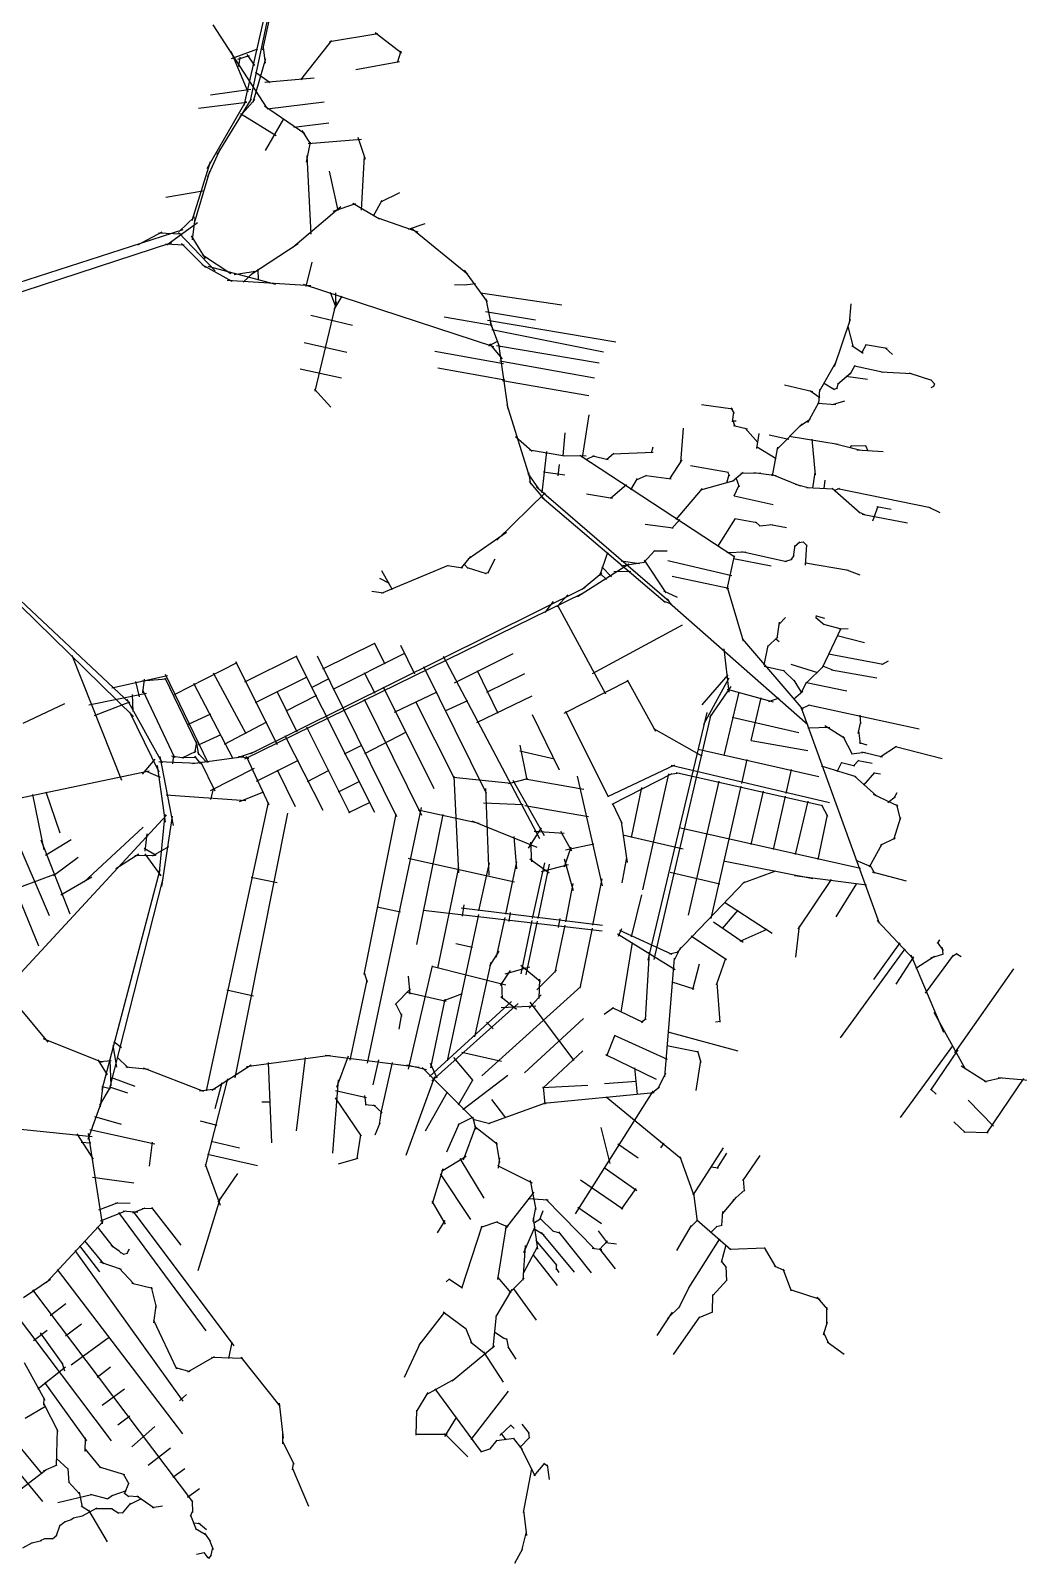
# Model space of a CAD drawing. Header units: inches. Extents: x 723427 to 759408, y 6910722 to 6968430.
# Drawn here: x 744859 to 747985, y 6943061 to 6947911 of the extents above; entities that cross this region are included whole.
import ezdxf

# ---------------------------------------------------------------- set-up
doc = ezdxf.new("R2010")
doc.units = ezdxf.units.IN
doc.header["$MEASUREMENT"] = 0

msp = doc.modelspace()

# ---------------------------------------------------------------- linework, layer by layer
for points in [[(745534.6, 6947674), (745617.7, 6948039.1)], [(745553.2, 6947684.7), (745630, 6948044.8)], [(745594.3, 6947850.9), (745632.8, 6948031.4)], [(745435, 6947930.2), (745606.5, 6947666.4)], [(745949.4, 6947905.2), (746032.8, 6947840.9)], [(745594.6, 6947858.2), (745601.2, 6947808.6)], [(745714.2, 6947755.4), (745811.9, 6947880.4)], [(745804.7, 6947877.3), (745958, 6947902)], [(745492.5, 6947846.8), (745546.5, 6947717.7)], [(745494.7, 6947822.7), (745577.8, 6947853.6)], [(745515, 6947820.8), (745551.8, 6947832.2)], [(745518.2, 6947798.1), (745522, 6947827.4)], [(745542.9, 6947835.4), (745567.9, 6947800.9)], [(745563.4, 6947685.3), (745603.3, 6947823.1)], [(745887.8, 6947788.3), (746026.6, 6947813.8)], [(746020.1, 6947810.4), (746032, 6947847.3)], [(745570.2, 6947780.3), (745616.8, 6947747.2)], [(745600.2, 6947748), (745756.4, 6947762.4)], [(745427.9, 6947708), (745555.4, 6947725.7)], [(745390.5, 6947665.8), (745543.6, 6947684.9)], [(745417.1, 6947475.4), (745540.9, 6947689.7)], [(745449, 6947518.8), (745557.4, 6947695.9)], [(745521, 6947639.7), (745568.3, 6947693.9)], [(745598.8, 6947673), (745726.3, 6947586)], [(745607.9, 6947663.9), (745787.7, 6947685.6)], [(745523.3, 6947648.8), (745635.7, 6947579.9)], [(745602.6, 6947532.3), (745660.2, 6947632.7)], [(745691.4, 6947605.8), (745803.1, 6947619.7)], [(745717, 6947595.3), (745745.1, 6947552.4)], [(745737.3, 6947554.5), (745906.3, 6947568.2)], [(745894.7, 6947574.8), (745917.4, 6947504.5)], [(745419.2, 6947449.5), (745459.4, 6947538.1)], [(745732.5, 6947495.6), (745744.2, 6947558.3)], [(745370.1, 6947310.1), (745428, 6947497.6)], [(745733.4, 6947516.2), (745745.5, 6947267.2)], [(745905.6, 6947343.3), (745915.2, 6947515.2)], [(745377.2, 6947303.4), (745425.5, 6947466.5)], [(745803.9, 6947466.7), (745831.4, 6947342)], [(745286.5, 6947384.8), (745404.1, 6947404.8)], [(745944.6, 6947325.6), (745971.2, 6947374.9)], [(745967, 6947369.8), (746027.8, 6947399.5)], [(745328.8, 6947275.3), (745377.2, 6947322.7)], [(745688.4, 6947225.8), (745840.6, 6947355.4)], [(745816, 6947339.8), (745888.5, 6947363.9)], [(745879.1, 6947365.4), (745963.2, 6947316.3)], [(744523.2, 6947018.6), (745341.3, 6947282.2)], [(745198.3, 6947233.8), (745274.7, 6947274.6)], [(745289.7, 6947233.1), (745387.3, 6947304.5)], [(745371.3, 6947249.4), (745380.1, 6947318)], [(745958.2, 6947318.8), (746084.7, 6947274.8)], [(746054.9, 6947283.3), (746107.7, 6947301.1)], [(746064.3, 6947286.4), (746242.7, 6947141.1)], [(744540.9, 6946990.5), (745306, 6947241.5)], [(745263.1, 6947272), (745334.8, 6947268.9)], [(745285.7, 6947236.9), (745345.1, 6947233.9)], [(745326.6, 6947272.6), (745443.3, 6947151.3)], [(745336.2, 6947238), (745412, 6947162)], [(745367.2, 6947262.2), (745411.3, 6947190.7)], [(745555.9, 6947139.8), (745705.1, 6947238.3)], [(745402.6, 6947201.5), (745492.5, 6947143)], [(745731.3, 6947101.7), (745750, 6947179.2)], [(745400.4, 6947171.2), (745495.3, 6947118.5)], [(745420.1, 6947166.5), (745634.1, 6947109.1)], [(745503.4, 6947139.9), (745576.5, 6947150.9)], [(745531.8, 6947115.6), (745564, 6947145.6)], [(745578.2, 6947156.6), (745578.7, 6947121.7)], [(746230.9, 6947153), (746303.9, 6947053)], [(745480.5, 6947122.1), (745745.9, 6947104.9)], [(745721, 6947109.4), (746323.9, 6946912.3)], [(745807.1, 6947084.3), (745823.9, 6947038.7)], [(745823.5, 6947081.3), (745824.1, 6947041)], [(746200.8, 6947107.3), (746238.1, 6947107.8)], [(746233, 6947107.4), (746267.2, 6947111.2)], [(746282.4, 6947081.2), (746540, 6947043.5)], [(745759.6, 6946771), (745826.7, 6947053.1)], [(745819.7, 6947029.1), (745845.2, 6947071.3)], [(746299.4, 6947062.8), (746317.6, 6946972.6)], [(747450.7, 6946985.6), (747456.2, 6947046.5)], [(745745.2, 6947011.4), (745877.9, 6946978.9)], [(746168.2, 6947005.4), (746319.3, 6946978.9)], [(746298.4, 6947023.1), (746457.2, 6946996.6)], [(746304.8, 6946995.5), (746711.2, 6946926.2)], [(746313, 6946988.6), (746342.6, 6946910.1)], [(747403.4, 6946849.1), (747453.8, 6946998.4)], [(746318.8, 6946965.2), (746672.3, 6946895.3)], [(747445.2, 6946975.5), (747462, 6946909.5)], [(745724.7, 6946924.6), (745859.4, 6946893.9)], [(746138.1, 6946897.1), (746356, 6946858.4)], [(746309.1, 6946914.5), (746338.7, 6946929.6)], [(746311.4, 6946920.7), (746351.7, 6946872.7)], [(746333.7, 6946915), (746658.3, 6946859.8)], [(746340.2, 6946919.2), (746369.1, 6946713.6)], [(747458.4, 6946915.4), (747493.6, 6946890.7)], [(747489.9, 6946891.8), (747504.3, 6946919.4)], [(747501.6, 6946917.8), (747569.7, 6946906.4)], [(747564, 6946907.7), (747587.2, 6946887.1)], [(745711.9, 6946841.6), (745842.8, 6946812.3)], [(746148.1, 6946844.7), (746360, 6946806.5)], [(746343.5, 6946866.3), (746643.6, 6946813)], [(747355.8, 6946771), (747408, 6946861.3)], [(747453.4, 6946824.6), (747469.2, 6946852.4)], [(747466.8, 6946850.2), (747559.9, 6946830.5)], [(746351.9, 6946804), (746625.4, 6946757.2)], [(747245.5, 6946790.6), (747334.8, 6946769.9)], [(747368.5, 6946796.7), (747403, 6946776)], [(747410.6, 6946778.2), (747415.8, 6946796.4)], [(747413.1, 6946792.9), (747456.4, 6946829.1)], [(747439.5, 6946817.5), (747507.3, 6946808.3)], [(747551.3, 6946831.4), (747647.3, 6946826.6)], [(747638.5, 6946828.3), (747710.5, 6946805.5)], [(747708.2, 6946806.8), (747720.5, 6946792.3)], [(747717.5, 6946785.9), (747720.4, 6946794.4)], [(745757.7, 6946776.4), (745808.9, 6946720.2)], [(747325.4, 6946773), (747356.7, 6946750.5)], [(747353.2, 6946730.5), (747357.1, 6946775.5)], [(747400.7, 6946776.8), (747412.6, 6946780.5)], [(747708.8, 6946782.2), (747718.1, 6946786.4)], [(746365.9, 6946728.5), (746437.7, 6946498.6)], [(746605.3, 6946560.7), (746626.5, 6946695.3)], [(746982.1, 6946728.3), (747081.2, 6946715)], [(747075.5, 6946717.4), (747086.2, 6946700.2)], [(747080.8, 6946673.7), (747084.9, 6946704.3)], [(747318.4, 6946671), (747354, 6946734.5)], [(747349.9, 6946732.3), (747407.9, 6946728.4)], [(747397.2, 6946728.3), (747436.5, 6946740)], [(746917.3, 6946545.1), (746925.7, 6946653.6)], [(747079.9, 6946677.1), (747092.5, 6946677.2)], [(747080.1, 6946680.1), (747087.3, 6946660.1)], [(747083.6, 6946661.8), (747127.9, 6946650.9)], [(747120, 6946653.8), (747161, 6946608)], [(747220.9, 6946586), (747300.7, 6946667.3)], [(747292, 6946660.2), (747326.1, 6946682.1)], [(746393.6, 6946626.7), (746446.7, 6946581.2)], [(746544.1, 6946565.7), (746551.1, 6946638.3)], [(747156.9, 6946595.3), (747219.1, 6946557.4)], [(747157.2, 6946589.1), (747165.2, 6946636.2)], [(747196.8, 6946632.3), (747259.2, 6946618.9)], [(747259.5, 6946628.6), (747414.9, 6946602.4)], [(747331.4, 6946619), (747342.3, 6946505.6)], [(747402, 6946605.1), (747487, 6946583.4)], [(747451.9, 6946591.5), (747458.3, 6946598.5)], [(747455.6, 6946597.2), (747502, 6946598.2)], [(747501.5, 6946598.4), (747509.3, 6946581.5)], [(746437.9, 6946584.6), (746549.2, 6946566.2)], [(746477.5, 6946448.9), (746492.4, 6946579.7)], [(746541.9, 6946566.5), (746617.2, 6946565.5)], [(746597, 6946568.5), (747087.3, 6946246.4)], [(746617.4, 6946554.8), (746643.4, 6946567.5)], [(746636.9, 6946566.1), (746686.7, 6946554.3)], [(746682.1, 6946554.8), (746705.3, 6946574.5)], [(746701.7, 6946572.6), (746829.6, 6946577.4)], [(746824.2, 6946575.8), (746829.3, 6946594)], [(746882, 6946493.4), (746921.4, 6946552.9)], [(747207.4, 6946502.6), (747224, 6946593.8)], [(747474.4, 6946584.9), (747557.5, 6946579.4)], [(746432.5, 6946509.9), (746466.4, 6946461.1)], [(746434.2, 6946513.2), (746441, 6946476.1)], [(746482.7, 6946515.2), (746550.1, 6946506.2)], [(746528.7, 6946503.1), (746533.3, 6946538.3)], [(746776.3, 6946490.4), (746809.1, 6946504.6)], [(746806.7, 6946504), (746886.4, 6946493.4)], [(746947.1, 6946535.1), (747067.7, 6946513.8)], [(747062.9, 6946480.2), (747069.9, 6946506.5)], [(747064.7, 6946514.9), (747070.7, 6946502.9)], [(747080.6, 6946486.2), (747114.3, 6946514.4)], [(747106.3, 6946511.1), (747170.1, 6946512.3)], [(747148, 6946512.8), (747218.4, 6946503.2)], [(747204.4, 6946508.2), (747294.4, 6946471.4)], [(747334.6, 6946463.8), (747342.1, 6946513.6)], [(746437, 6946484.4), (746486.2, 6946425.5)], [(746460.3, 6946467.5), (746880.1, 6946105.8)], [(746694.6, 6946432.3), (746745.4, 6946474.9)], [(746758.3, 6946458.1), (746779.6, 6946494.6)], [(746902.4, 6946364.8), (746985.8, 6946462.3)], [(746980.4, 6946458.8), (747085.9, 6946488.3)], [(747086.2, 6946439), (747101, 6946470.7)], [(747091.1, 6946497.6), (747101.4, 6946468.1)], [(747278.9, 6946476.8), (747324.3, 6946465.2)], [(747314.7, 6946466.2), (747398.6, 6946461.9)], [(747370.8, 6946462.1), (747373.7, 6946489)], [(747396.2, 6946463.1), (747484.5, 6946385.1)], [(747402, 6946456.6), (747420.2, 6946463.3)], [(747412.6, 6946462.6), (747707, 6946402.3)], [(746334.7, 6946298.7), (746487.3, 6946448.7)], [(746476.9, 6946435.2), (746867.6, 6946103.2)], [(746617.9, 6946445.9), (746700.8, 6946432)], [(747085.9, 6946439.8), (747208.8, 6946411.8)], [(747524.8, 6946360.6), (747541.6, 6946406.9)], [(747537.5, 6946405.4), (747582.2, 6946397.6)], [(747699.4, 6946404.5), (747737.2, 6946386.2)], [(746888.5, 6946336.1), (746914, 6946364.7)], [(747033.9, 6946279.3), (747089.9, 6946368.1)], [(747087.9, 6946367.6), (747157.4, 6946354.7)], [(747153.4, 6946357.2), (747167.5, 6946343.5)], [(747479.4, 6946389.1), (747497.9, 6946379.9)], [(747491, 6946381.7), (747634.2, 6946353.9)], [(746243.6, 6946240.4), (746365, 6946324.2)], [(746804.4, 6946349.4), (746893.1, 6946337.7)], [(747165.4, 6946344.2), (747207.3, 6946348.4)], [(747200.3, 6946348.4), (747251.1, 6946338.8)], [(746660.4, 6946186.3), (746686.1, 6946261)], [(746798.5, 6946227.6), (746834.6, 6946266.4)], [(746831.8, 6946265.3), (746873.3, 6946265.6)], [(747062.4, 6946260.2), (747122.5, 6946261.8)], [(747110.5, 6946263.3), (747251.6, 6946231.2)], [(747273.4, 6946246.7), (747278.6, 6946282.8)], [(747277.2, 6946279), (747293.2, 6946293.5)], [(747289.2, 6946291.8), (747306.3, 6946293.7)], [(747304.2, 6946294.3), (747317.2, 6946281.4)], [(747311.9, 6946220.1), (747316, 6946284.4)], [(745969.8, 6946131.7), (746181.1, 6946219.6)], [(746178.1, 6946219.1), (746227.3, 6946212)], [(746222.9, 6946211.7), (746251.7, 6946247.6)], [(746229.9, 6946223.9), (746244.1, 6946209.9)], [(746240.5, 6946212.3), (746301.2, 6946193.7)], [(746306.3, 6946194.3), (746329.6, 6946240.4)], [(746589.8, 6946121), (746752.4, 6946224.6)], [(746666.8, 6946215), (746697.5, 6946182.8)], [(746727.5, 6946217.5), (746806.8, 6946230.9)], [(746728, 6946234.1), (746786.2, 6946224.9)], [(746800.6, 6946235.8), (746869.7, 6946132.4)], [(746875.9, 6946234.3), (747077.9, 6946187.6)], [(747063.2, 6946143.6), (747087, 6946249.6)], [(747083.3, 6946240.9), (747202.4, 6946218.2)], [(747245.8, 6946231.9), (747268.9, 6946238.7)], [(747266.2, 6946236.9), (747275.4, 6946250.9)], [(747311.7, 6946227.4), (747447.6, 6946203.8)], [(744722.9, 6946192), (745183.9, 6945740.6)], [(745962.9, 6946179.3), (745993.6, 6946163.1)], [(745969.9, 6946203), (746003.6, 6946142.7)], [(746298, 6946193.9), (746308.9, 6946197.5)], [(746604.6, 6946143.6), (746666.4, 6946195.3)], [(746660, 6946195.1), (746682, 6946174.7)], [(746705.3, 6946199.5), (746758.5, 6946200.8)], [(746889.2, 6946185.6), (747068.8, 6946147.5)], [(747441.2, 6946205.5), (747483.5, 6946189.7)], [(744775.3, 6946156.7), (745173.2, 6945783.2)], [(745537.1, 6945607.5), (746607.2, 6946131)], [(745556.1, 6945624.3), (746614, 6946149.8)], [(745938.9, 6946138.1), (745975.8, 6946132.4)], [(746523.9, 6946087.6), (746559.5, 6946126.1)], [(746861.8, 6946139.2), (746905.5, 6946119)], [(746873.8, 6946113.9), (746885.6, 6946095.4)], [(747063.9, 6946150.1), (747114.4, 6945980.3)], [(746487.9, 6946070.1), (746513.6, 6946105)], [(746526, 6946093.9), (746678.4, 6945813.1)], [(746860.6, 6946107.4), (746886.4, 6946097.1)], [(746880.8, 6946100.8), (747319.4, 6945715.7)], [(746637.7, 6945877.1), (746922.2, 6946030.7)], [(747222.2, 6945988.1), (747229.7, 6946039.2)], [(747228.4, 6946033.4), (747248, 6946054.3)], [(747344.5, 6946054.9), (747371, 6946031.7)], [(747344.8, 6946060), (747371.6, 6946052.7)], [(747345.2, 6946053.3), (747346, 6946060.2)], [(747365.4, 6945896.6), (747424.3, 6946020.2)], [(747368.7, 6946033.1), (747424.4, 6946018.5)], [(747419.4, 6946018.8), (747446.1, 6946019.8)], [(745784, 6945892.2), (745948.8, 6945973.4)], [(745946, 6945973.8), (745980, 6945907.3)], [(746030, 6945967.3), (746074.2, 6945876.3)], [(747112, 6945986.2), (747302.8, 6945763)], [(747180.9, 6945903.4), (747193.7, 6945966.3)], [(747191, 6945962), (747224.2, 6945992.8)], [(747217.2, 6945987.1), (747228.3, 6945978)], [(747411.8, 6945997.8), (747498.5, 6945975.3)], [(744988.9, 6945935.6), (745146.7, 6945539.5)], [(745537.2, 6945850.6), (745702, 6945932.9)], [(745698.7, 6945933.4), (745946.8, 6945438.3)], [(745765.3, 6945933.6), (746016.7, 6945424.7)], [(745816, 6945827.6), (746043.5, 6945941.8)], [(746164.7, 6945931.7), (746469.5, 6945355.2)], [(746200.4, 6945847.7), (746386, 6945940.6)], [(747053, 6945955), (747068.9, 6945817.7)], [(747384.1, 6945939.2), (747557.5, 6945906.5)], [(747553.6, 6945905.9), (747574.7, 6945917.4)], [(745116.1, 6945831.6), (745291.5, 6945870.9)], [(745285, 6945875.3), (745419.3, 6945595.8)], [(745314, 6945811), (745512.5, 6945912.5)], [(745436.9, 6945879), (745540.3, 6945687)], [(745506.9, 6945915.6), (745639.4, 6945652)], [(745914.9, 6945880.5), (745948.3, 6945814.9)], [(746102.6, 6945899.5), (746301.1, 6945498.9)], [(746272.4, 6945886.9), (746337.5, 6945752)], [(746303, 6945818.2), (746422.8, 6945877.4)], [(746984.6, 6945777.9), (747066.9, 6945873.3)], [(747181, 6945900.4), (747245.7, 6945885.6)], [(747241.1, 6945887.5), (747279.1, 6945851.1)], [(747264.7, 6945906.2), (747350, 6945880.2)], [(747313.6, 6945847), (747369.1, 6945901.5)], [(747365.4, 6945901.2), (747402.2, 6945886.5)], [(747394, 6945889.1), (747537.7, 6945863.7)], [(745191.2, 6945852), (745202.1, 6945803.4)], [(745210.7, 6945853.8), (745287.3, 6945860.3)], [(745212.4, 6945825.6), (745314.1, 6945611.6)], [(745214.2, 6945815.7), (745219, 6945858.9)], [(745283.3, 6945863), (745384.9, 6945653.4)], [(745374.5, 6945847.1), (745498.4, 6945607.9)], [(745570.4, 6945785.1), (745734.6, 6945866.7)], [(745638, 6945821.6), (745701.4, 6945692.9)], [(745747.3, 6945832.6), (745804.1, 6945861.5)], [(745975, 6945835), (746135.5, 6945513.8)], [(746010.4, 6945754.8), (746145.3, 6945819.5)], [(746547.9, 6945751.9), (746751, 6945855)], [(746747, 6945857.3), (746836.2, 6945695.1)], [(747068.5, 6945862.3), (746988.5, 6945716.3)], [(747009.1, 6945737.6), (747076.2, 6945836.5)], [(747063.3, 6945827.1), (747209, 6945787.1)], [(747273.5, 6945796.3), (747302.6, 6945821.5)], [(747274.6, 6945856.4), (747299, 6945816.4)], [(747298.2, 6945815.9), (747315.8, 6945850.3)], [(747314.2, 6945849.2), (747442.3, 6945822.1)], [(744834.7, 6945720.4), (744966.8, 6945782.6)], [(745043.3, 6945777.6), (745225.9, 6945814.6)], [(745060.5, 6945744.4), (745172.9, 6945787.5)], [(745163.4, 6945796.4), (745275.2, 6945594.7)], [(745179.7, 6945810.8), (745182.2, 6945757)], [(745667.2, 6945758.6), (745764.8, 6945808.7)], [(745914.9, 6945795.6), (746096.1, 6945428.7)], [(746077, 6945789.1), (746199.2, 6945546.4)], [(746170.5, 6945758.8), (746242.3, 6945792)], [(746271, 6945722.4), (746445.9, 6945806.7)], [(747053.8, 6945617.7), (747101.7, 6945817.7)], [(747139.9, 6945664.7), (747170.7, 6945800.7)], [(747195.4, 6945789), (747227.9, 6945800)], [(747297, 6945771.4), (747544.3, 6945087.4)], [(747297.4, 6945765), (747324.2, 6945778.2)], [(747320.6, 6945777.5), (747671.4, 6945702)], [(745172.2, 6945755.8), (745264.1, 6945566.3)], [(745358.6, 6945717.2), (745429.2, 6945749.7)], [(745472.1, 6945653.2), (745606.6, 6945723.9)], [(746446.4, 6945747), (746532.3, 6945572)], [(746551.4, 6945757.7), (746687, 6945487.3)], [(746813.3, 6944970), (746999.8, 6945753.4)], [(746832.8, 6944972.5), (747013.3, 6945747.6)], [(747079.7, 6945739), (747290.5, 6945691)], [(747478, 6945687), (747486.4, 6945724.3)], [(747483.6, 6945744.9), (747485.9, 6945717.8)], [(745389.8, 6945651.6), (745461.6, 6945684.1)], [(745663.8, 6945681.1), (745783.8, 6945444.5)], [(745732, 6945708.6), (745868.3, 6945436.3)], [(745916.5, 6945624), (746048.4, 6945692.9)], [(746830, 6945702.9), (746983, 6945616.3)], [(747318.5, 6945705.1), (747388.9, 6945707.4)], [(747372.6, 6945712.7), (747436, 6945672.8)], [(747430.2, 6945678.4), (747459.4, 6945621.5)], [(747478.8, 6945696.5), (747484.5, 6945654.7)], [(745338.6, 6945610.4), (745382.7, 6945631.6)], [(745378.6, 6945626.3), (745384.5, 6945659.1)], [(745382.6, 6945661.7), (745390.6, 6945619.8)], [(745386.7, 6945627.3), (745415.9, 6945596.2)], [(745514.8, 6945611), (745572.6, 6945631.4)], [(745851.9, 6945623.5), (745906.7, 6945650.6)], [(746406.8, 6945649.9), (746429.5, 6945540.9)], [(746407.7, 6945632.7), (746516.9, 6945606.9)], [(746971.4, 6945637.9), (747353.6, 6945551.7)], [(747139.3, 6945665.6), (747318.9, 6945633.4)], [(747456.9, 6945622.5), (747500.5, 6945628.4)], [(747481.3, 6945658.5), (747506.1, 6945651)], [(747490.2, 6945629.1), (747555.3, 6945613.8)], [(747547.8, 6945613.8), (747599.8, 6945646.8)], [(747596.7, 6945645.9), (747744.2, 6945608.3)], [(745213.2, 6945558.5), (745253.2, 6945606.1)], [(745259.8, 6945585.6), (745284.8, 6945406.6)], [(745264.6, 6945599), (745386.6, 6945593.1)], [(745268, 6945614.2), (745310.2, 6945396.6)], [(745305.1, 6945617), (745343.9, 6945610.6)], [(745308.4, 6945591.7), (745312.2, 6945619.5)], [(745337.5, 6945610.9), (745383.1, 6945612.9)], [(745371, 6945592.3), (745533.9, 6945614.9)], [(745377.9, 6945615.7), (745396.2, 6945591.8)], [(745396, 6945598.7), (745441.7, 6945505.8)], [(745428.6, 6945506.8), (745567.9, 6945577.5)], [(745516.8, 6945615.3), (745549.5, 6945609.1)], [(745540.7, 6945616), (745613.1, 6945462)], [(745574.1, 6945536), (745706.7, 6945602.8)], [(746685.6, 6945488.3), (746898, 6945588.1)], [(746886.8, 6945587.3), (747387.2, 6945469.5)], [(747109.6, 6945529.3), (747126.9, 6945605.5)], [(747361.6, 6945585), (747470.6, 6945551.7)], [(747411.3, 6945566.9), (747426.8, 6945596.3)], [(747425.1, 6945595.2), (747467.4, 6945584.9)], [(747463.6, 6945584.5), (747480.7, 6945603.3)], [(747478.7, 6945602.2), (747522.9, 6945593.1)], [(744650.6, 6945446.8), (745234.1, 6945568.7)], [(745224.7, 6945567.7), (745268.9, 6945549.3)], [(745639.4, 6945572.4), (745696, 6945456.5)], [(745735.1, 6945535.7), (745804, 6945570.9)], [(745832.9, 6945502.5), (745900.3, 6945536.7)], [(746195.9, 6945549.4), (746379.6, 6945529.7)], [(746198.2, 6945552.7), (746212.7, 6945246.5)], [(746371.2, 6945529.5), (746433.1, 6945544.7)], [(746385.4, 6945540.1), (746484.6, 6945364.7)], [(746424.6, 6945544.1), (746610.1, 6945511.3)], [(746588.7, 6945552.3), (746667.9, 6945205.8)], [(746699.7, 6945463.8), (746889.5, 6945560.9)], [(746796.7, 6945193.1), (746878.9, 6945560)], [(746883.8, 6945559), (746911.4, 6945562.6)], [(746902.5, 6945563.5), (747365.3, 6945459.7)], [(746941.5, 6945112.3), (747037.8, 6945536.1)], [(747250.1, 6945497.4), (747267.2, 6945573)], [(747465.9, 6945553.8), (747537.1, 6945489.2)], [(747496.6, 6945523.7), (747530.6, 6945564)], [(747527.9, 6945563), (747548.8, 6945559.9)], [(744864.7, 6945494.6), (744900.4, 6945318.7)], [(744906.8, 6945503), (744950.7, 6945372.7)], [(745288.2, 6945493), (745539.5, 6945475.3)], [(745428.8, 6945478.3), (745439.2, 6945515.4)], [(745520.4, 6945472.6), (745597.2, 6945502.5)], [(746298.1, 6945513.1), (746309, 6945239.3)], [(746760.4, 6945357.8), (746793.7, 6945516.6)], [(747012.5, 6945102.2), (747107.6, 6945520.7)], [(747139.3, 6945336.3), (747178.9, 6945504.8)], [(747210, 6945319.9), (747248.3, 6945489.1)], [(747526.2, 6945495.7), (747603.3, 6945458.4)], [(747571.8, 6945469.5), (747596.5, 6945488.1)], [(747591.9, 6945483.4), (747601.6, 6945500.2)], [(745265.9, 6945238.4), (745284.3, 6945432.3)], [(745415.3, 6944556.6), (745612, 6945468.7)], [(745506.1, 6944598), (745672.9, 6945434.8)], [(745866.4, 6945437.4), (745933.7, 6945470)], [(745914.5, 6944924.5), (746016, 6945431.6)], [(745925.2, 6944643.7), (746096.5, 6945452.8)], [(746085, 6945446.1), (746278.3, 6945404)], [(746292.6, 6945468), (746417.7, 6945462.7)], [(746422.9, 6945459.4), (746625, 6945424.3)], [(746700.2, 6945465.4), (746729.9, 6945403.4)], [(747280.1, 6945304.1), (747319.7, 6945473.2)], [(747361.7, 6945462.1), (747381, 6945425.9)], [(747600, 6945462.7), (747611.6, 6945415.3)], [(744736.7, 6944833.4), (745288.4, 6945428.9)], [(745027.3, 6945217), (745215, 6945390.6)], [(745274.1, 6945203.5), (745307.5, 6945426.2)], [(746081.4, 6945019.4), (746164.7, 6945430.6)], [(746254.9, 6945411), (746461, 6945328.1)], [(746435, 6945324.8), (746475.5, 6945388.8)], [(746728.2, 6945407.6), (746746.6, 6945279.5)], [(746915.6, 6945388.7), (747485.3, 6945260.7)], [(747351.6, 6945288.4), (747381, 6945430.1)], [(747591.6, 6945352.2), (747612.8, 6945423)], [(744806, 6945372.1), (744917.8, 6945111)], [(744890.6, 6945350.9), (744983.3, 6945116.9)], [(744905.9, 6945302.1), (744987.5, 6945351.9)], [(745221.7, 6945314.8), (745227.4, 6945369.5)], [(746388.8, 6945361.2), (746396.4, 6945259.2)], [(746441, 6945343.7), (746444.6, 6945280.8)], [(746452.4, 6945378.5), (746548.1, 6945372.4)], [(746536.2, 6945378.4), (746570.3, 6945315.9)], [(746551.3, 6945318.7), (746641.6, 6945338)], [(746733.1, 6945366.2), (746924.5, 6945322.1)], [(747514.1, 6945265), (747553.7, 6945338.3)], [(747549.3, 6945333.6), (747596.3, 6945356.9)], [(744930.8, 6945238.4), (745009.1, 6945295.5)], [(745128.8, 6945259.7), (745201.4, 6945306.2)], [(745189, 6945301.3), (745252.9, 6945302.2)], [(745218, 6945324.3), (745256.2, 6945302)], [(745220.2, 6945306.6), (745271.4, 6945237.2)], [(745244.5, 6945300), (745296.3, 6945330.1)], [(746053.3, 6945293.3), (746390.3, 6945218.2)], [(746439.3, 6945290.4), (746500, 6945246.4)], [(746547.9, 6945290.7), (746576, 6945190)], [(746548.8, 6945265.6), (746570, 6945328.5)], [(746730.7, 6945214.9), (746746.1, 6945294.6)], [(747470.6, 6945286.1), (747518.6, 6945266.4)], [(744699.4, 6945155.1), (744940.8, 6945244.8)], [(745085.7, 6944560.7), (745268.9, 6945257.4)], [(746148.2, 6944944.5), (746213.8, 6945262.8)], [(746277.9, 6945126.1), (746311.6, 6945277.7)], [(746362.8, 6945115.8), (746398.2, 6945281.7)], [(746447, 6945101.5), (746485.9, 6945277.7)], [(746465.2, 6945101.9), (746501.3, 6945274.1)], [(746475.9, 6945250.4), (746561.4, 6945273.2)], [(746883.6, 6945248.9), (747040.1, 6945211.4)], [(747052.4, 6945284.4), (747335, 6945228.5)], [(747114.4, 6945215.1), (747217.2, 6945253.2)], [(747277, 6945238.1), (747504.6, 6945208.5)], [(747515.1, 6945271.8), (747529.5, 6945245)], [(747522.7, 6945249.5), (747630.2, 6945220.8)], [(744808.8, 6945199.2), (744884.1, 6945015.8)], [(744954.3, 6945176.6), (745052.3, 6945234.1)], [(745108.5, 6944560.5), (745278.7, 6945228.3)], [(745557.2, 6945232.7), (745639.3, 6945216.2)], [(746552.9, 6945091.6), (746576, 6945212.2)], [(746638.7, 6945081.2), (746667.6, 6945227.3)], [(746904.3, 6944994), (747118.3, 6945217.5)], [(747288.2, 6945068), (747394.3, 6945225.8)], [(747408.1, 6945107.5), (747473.5, 6945213.1)], [(746225.5, 6945109), (746230.7, 6945144.7)], [(746760.5, 6945043.7), (746793.2, 6945176.4)], [(747054.7, 6945153.9), (747206.3, 6945055.1)], [(745955.9, 6945139.3), (746030, 6945123.2)], [(746100.9, 6945128.4), (746667.6, 6945062.5)], [(746178.4, 6944651.4), (746277.2, 6945114.2)], [(746221.6, 6945136), (746668.8, 6945081.2)], [(746333.7, 6944979.3), (746360.9, 6945104.9)], [(746373.2, 6945092.2), (746377.9, 6945120.5)], [(746411.3, 6944926.9), (746446.2, 6945095.5)], [(746427, 6944923.8), (746462.9, 6945093.6)], [(746529.5, 6945073.2), (746534.8, 6945102.3)], [(747048.6, 6945069.9), (747098.1, 6945128.2)], [(747538.1, 6945095.4), (747653.1, 6944972.8)], [(746518.6, 6944930.7), (746550.9, 6945081)], [(746597.9, 6944881.7), (746636.9, 6945071.7)], [(746716, 6945053.2), (746899.4, 6944940.6)], [(746729.4, 6945069), (746718.3, 6945045)], [(746722.5, 6945064.8), (746888, 6944989.5)], [(746949.1, 6945047.3), (747061.7, 6944972.2)], [(747020.8, 6945091.2), (747114.3, 6945027)], [(747104.8, 6945030.4), (747190.3, 6945068.6)], [(747281, 6944979.7), (747292.6, 6945078.7)], [(746205.1, 6945022.3), (746257.6, 6945011.2)], [(746311.9, 6944952.3), (746342.2, 6944998.2)], [(746728, 6944805.2), (746763.5, 6945026.4)], [(746805.5, 6944781.1), (746818.2, 6944995.5)], [(746880.7, 6944990.1), (746908.3, 6944996.8)], [(746895.8, 6944968.6), (746917.1, 6945011.4)], [(747422.7, 6944723.8), (747626.8, 6945005.5)], [(747527.3, 6944909), (747611.3, 6945024.5)], [(747728.8, 6945026.7), (747746.8, 6945000.6)], [(747729.6, 6945022.3), (747737, 6945034.8)], [(747744.6, 6945010), (747746.3, 6944988.5)], [(746055.1, 6944624.9), (746130.6, 6944952.3)], [(746128.9, 6944951.5), (746362.9, 6944891.6)], [(746264.5, 6944727.8), (746316.9, 6944963.5)], [(746360.9, 6944927.2), (746438.7, 6944949.2)], [(746410.9, 6944954.5), (746472.3, 6944903.1)], [(746866, 6944600.8), (746897.2, 6944976.4)], [(746955, 6944877.7), (746976.1, 6944958.3)], [(747029.6, 6944891.8), (747059.8, 6944976.5)], [(747653, 6944980.6), (747597.7, 6944894.5)], [(747645.4, 6944986.7), (747748.1, 6944742)], [(747660.3, 6944944.6), (747719.8, 6944982.7)], [(747691.2, 6944865.3), (747780, 6944985.9)], [(747708.4, 6944977.4), (747746.6, 6944989.2)], [(747776.1, 6944981.6), (747791.5, 6944992.2)], [(747788.4, 6944991.4), (747804, 6944981.7)], [(745870.1, 6944653.7), (745924.1, 6944906.4)], [(745914.3, 6944931.3), (745924.4, 6944900.9)], [(746054.1, 6944919.7), (746058.6, 6944862.1)], [(746345.8, 6944889.6), (746377.3, 6944937)], [(746349, 6944898.3), (746351.7, 6944848.1)], [(746461.4, 6944876.2), (746523.3, 6944938.1)], [(746468.9, 6944848.9), (746470.2, 6944909.7)], [(746888.6, 6944901.9), (746958, 6944879.9)], [(747030.8, 6944897.9), (747040.3, 6944774.3)], [(747783.7, 6944676.6), (747971.2, 6944943.1)], [(744773.9, 6944877.8), (744913.6, 6944710.4)], [(745479.5, 6944875.9), (745563.8, 6944857.3)], [(746012.9, 6944830.1), (746061.6, 6944879.4)], [(746049.5, 6944869), (746173.9, 6944840.5)], [(746164.7, 6944841), (746226.1, 6944864.2)], [(746287, 6944604.3), (746600.1, 6944887.2)], [(746347.2, 6944854.7), (746396.9, 6944814.7)], [(746436.8, 6944818), (746474.4, 6944860.5)], [(746013.5, 6944833.4), (746033.7, 6944792.7)], [(746024.8, 6944751.9), (746033.5, 6944800.7)], [(746121.7, 6944602), (746380.7, 6944839.4)], [(746125.6, 6944629.8), (746171, 6944846.6)], [(746128.6, 6944588.1), (746401.5, 6944833.4)], [(746348.4, 6944820.1), (746457.4, 6944825.4)], [(746439.4, 6944836.7), (746578.5, 6944653.1)], [(746674, 6944799.7), (746703.9, 6944819.8)], [(746699.5, 6944820.2), (746796.9, 6944773.9)], [(747717.3, 6944806), (747816.6, 6944626.4)], [(746301.9, 6944774), (746322.8, 6944752.8)], [(746422.3, 6944613.5), (746608.7, 6944785.2)], [(746791.6, 6944774.4), (746806.9, 6944785.2)], [(747026.2, 6944775.4), (747042.1, 6944777.4)], [(744898.5, 6944722.5), (745084.9, 6944647.8)], [(745122, 6944712.3), (745146, 6944694.1)], [(746682.3, 6944667), (746708.6, 6944734.2)], [(746705.5, 6944732.5), (746873.3, 6944656.4)], [(746875.9, 6944743.6), (747097.6, 6944683.4)], [(745071.7, 6944655.2), (745100.8, 6944607)], [(745109.2, 6944655), (745112.9, 6944572.8)], [(745118.5, 6944699.9), (745131, 6944631.4)], [(745133.2, 6944663.5), (745167.2, 6944629.7)], [(745541.8, 6944633.3), (745807.1, 6944669.1)], [(745699.9, 6944429.8), (745729.3, 6944662.3)], [(745790.9, 6944669.3), (746088.4, 6944631.5)], [(745827.9, 6944568.2), (745864.8, 6944667)], [(745943.1, 6944575.6), (745960.5, 6944655.1)], [(746197.5, 6944661.9), (746258.1, 6944589.1)], [(746223.2, 6944678.7), (746349.3, 6944650.9)], [(746479.7, 6944565.1), (746607, 6944683.7)], [(746678.9, 6944671.5), (746838.7, 6944593.3)], [(746872.2, 6944700.3), (746972.3, 6944680)], [(746969.4, 6944683.4), (746980.3, 6944646.6)], [(747612, 6944472.6), (747777.8, 6944699.2)], [(747708.7, 6944558.9), (747794.5, 6944686.2)], [(745078.6, 6944649.4), (745113.6, 6944652.2)], [(745160.4, 6944632.1), (745232, 6944625.3)], [(745215.2, 6944629.7), (745405.5, 6944555.5)], [(745432.4, 6944558.7), (745557.2, 6944638.9)], [(745611.1, 6944646), (745620.7, 6944392)], [(745967.1, 6944482.3), (746003.8, 6944646)], [(746049.2, 6944638.7), (746111.5, 6944624.4)], [(746097.9, 6944630.8), (746264.9, 6944463.8)], [(746123, 6944644.2), (746144.8, 6944598)], [(746226.4, 6944497.3), (746369.7, 6944606.7)], [(746770.5, 6944629.6), (746778.7, 6944545.2)], [(746844.9, 6944563.7), (746869.5, 6944613.9)], [(746965.5, 6944557.9), (746980.2, 6944652.4)], [(747804.3, 6944636.1), (747884.8, 6944585.5)], [(745077.8, 6944511), (745111, 6944566.6)], [(745079.9, 6944505.5), (745088, 6944575)], [(745084.4, 6944570.5), (745111.4, 6944563.7)], [(745108.3, 6944569.4), (745165.5, 6944550.2)], [(745115.1, 6944598.8), (745188.8, 6944571.5)], [(745393.6, 6944556.8), (745443.8, 6944562.5)], [(745412.4, 6944317.1), (745482.8, 6944594.6)], [(745442.6, 6944501), (745465.5, 6944583.3)], [(745815.8, 6944359.6), (745833.2, 6944591.6)], [(746047.6, 6944352.7), (746137.9, 6944602.2)], [(746213.5, 6944512.7), (746258.3, 6944590.9)], [(746479.1, 6944566.8), (746622.7, 6944575)], [(746481.6, 6944569), (746486.8, 6944514.8)], [(746675.6, 6944580), (746776.2, 6944587)], [(746821.7, 6944546.7), (746849.1, 6944569.5)], [(747708.8, 6944560.9), (747725.2, 6944546.2)], [(747878.4, 6944585.8), (747933.5, 6944599.3)], [(747885.2, 6944422.6), (748002.6, 6944595.2)], [(747921.7, 6944598.4), (748079, 6944584.7)], [(745040.4, 6944404), (745082.6, 6944520.9)], [(745590.7, 6944521.7), (745617.4, 6944521.4)], [(745822.9, 6944534.1), (745905.1, 6944413.1)], [(745823.4, 6944557.7), (745922.3, 6944535)], [(745915.3, 6944541.5), (745919.7, 6944511.7)], [(745917.6, 6944513.9), (745950.4, 6944510)], [(745944, 6944512.1), (745971.5, 6944487.3)], [(746108.9, 6944429.6), (746178.1, 6944553.4)], [(746308.2, 6944453.6), (746491.5, 6944519.4)], [(746317.3, 6944529.4), (746362.3, 6944471.4)], [(746482.9, 6944517.3), (746832.6, 6944551.7)], [(746583.4, 6944167.7), (746829.8, 6944555.4)], [(746680.2, 6944537.5), (746918, 6944342)], [(747826, 6944527.2), (747907.1, 6944444.5)], [(745061.1, 6944475), (745145.1, 6944450.9)], [(745395.6, 6944461.2), (745448.1, 6944447.6)], [(745962.9, 6944450.2), (745969, 6944492.8)], [(746211.7, 6944449.7), (746258, 6944473.5)], [(746257.2, 6944474.6), (746268, 6944435)], [(746258, 6944466.9), (746311.9, 6944453.5)], [(744796, 6944438.7), (745053.4, 6944412.4)], [(745004.6, 6944420.4), (745056.2, 6944340)], [(745040.8, 6944421.4), (745085.2, 6944135.7)], [(745045.7, 6944434.1), (745251.8, 6944389.2)], [(745892.3, 6944342.1), (745904, 6944417.8)], [(745948.9, 6944417.2), (745964.8, 6944455.7)], [(746176.6, 6944363.8), (746216.3, 6944453.9)], [(746229, 6944338.6), (746268.5, 6944444)], [(746263.3, 6944444.3), (746336.6, 6944388)], [(746663.6, 6944440.1), (746692.4, 6944326.9)], [(747780.6, 6944458.1), (747817, 6944424.8)], [(747812.5, 6944426.7), (747889.9, 6944424.7)], [(745018.9, 6944393.9), (745049.3, 6944391.8)], [(745234.9, 6944318.2), (745244.6, 6944394.3)], [(745430, 6944396.9), (745519.6, 6944376.6)], [(746332.5, 6944393.9), (746343.1, 6944329.7)], [(746718, 6944388.4), (746781.4, 6944344.9)], [(746853.4, 6944375.9), (746863.9, 6944391.3)], [(746956, 6944226.9), (747051.5, 6944376.4)], [(745411.7, 6944324.8), (745458.5, 6944195.1)], [(745419, 6944356.7), (745576.8, 6944320)], [(745833.5, 6944325.3), (745895.2, 6944344)], [(746159.6, 6944302.1), (746237.2, 6944350.1)], [(746217.4, 6944342), (746293, 6944217)], [(746336.8, 6944319.9), (746446, 6944266)], [(746339.7, 6944311.4), (746344.2, 6944344.7)], [(746913.5, 6944348.4), (746958.1, 6944224.9)], [(747011.9, 6944315.7), (747036, 6944312.8)], [(747032.1, 6944310.6), (747062.8, 6944358.9)], [(747113.6, 6944271.6), (747167.7, 6944351.7)], [(745055.1, 6944283.2), (745185.3, 6944266)], [(745452.4, 6944203.9), (745515.1, 6944295.5)], [(746130.8, 6944199.7), (746164.5, 6944311.2)], [(746155.5, 6944294.2), (746250.6, 6944149.9)], [(746440.1, 6944272.6), (746457.8, 6944180.8)], [(746599.5, 6944274.7), (746733.7, 6944182.9)], [(746674, 6944313.8), (746777.9, 6944241.7)], [(747114.5, 6944277.3), (747117.7, 6944238.7)], [(746361.9, 6944120.2), (746452.2, 6944236.4)], [(746729.5, 6944182.5), (746776, 6944248)], [(746956.8, 6944232.4), (746968.9, 6944142.7)], [(747048.5, 6944167.5), (747093, 6944220.6)], [(747081.7, 6944209.5), (747119.9, 6944243)], [(745074.8, 6944180.1), (745135.4, 6944203.3)], [(745080, 6944145.2), (745159.6, 6944177.4)], [(745126.2, 6944201), (745174, 6944202.2)], [(745137.3, 6944171.9), (745413.1, 6943797.7)], [(745151.7, 6944176.6), (745198.6, 6944173.2)], [(745182.6, 6944171.1), (745221.3, 6944186.3)], [(745183.8, 6944175.1), (745502.1, 6943749.3)], [(745211.7, 6944184.5), (745244.6, 6944185.2)], [(745240.9, 6944187.4), (745334.1, 6944068.3)], [(745389.3, 6943987.8), (745459.4, 6944217.9)], [(746128.2, 6944207.5), (746171.1, 6944134.7)], [(746433.2, 6944216), (746496.9, 6944211.6)], [(746449.7, 6944142.7), (746458.1, 6944187.3)], [(746470.9, 6944149.7), (746481.4, 6944177.5)], [(746489.7, 6944214.3), (746643.2, 6944056.5)], [(746591.2, 6944188.3), (746665.9, 6944137.1)], [(747046.3, 6944130.2), (747050.3, 6944175)], [(744907.8, 6943949), (745088.3, 6944143.1)], [(745069.2, 6944126), (745120.2, 6944062.2)], [(746146.6, 6944107.4), (746170.4, 6944146.3)], [(746223.7, 6943931.8), (746288.5, 6944129.2)], [(746284.5, 6944124.7), (746337.6, 6944142.9)], [(746332.1, 6944142), (746369.1, 6944126.5)], [(746337.4, 6943959.1), (746365.1, 6944130.4)], [(746420, 6944044.6), (746456, 6944127)], [(746449.8, 6944154.1), (746462.9, 6944055.5)], [(746450.6, 6944138), (746473.7, 6944152.4)], [(746471.2, 6944153), (746513.9, 6944111.2)], [(746904.5, 6944051.3), (746951, 6944130.2)], [(746946.4, 6944124.2), (746970.8, 6944148.2)], [(746967.2, 6944147.9), (747075.6, 6944054.6)], [(747010.9, 6944107), (747031.4, 6944128.2)], [(747028.6, 6944127.1), (747047.6, 6944131.1)], [(745029.1, 6944082), (745089, 6944009.6)], [(746451.4, 6944121.1), (746484.4, 6944100.8)], [(746457.4, 6944082.9), (746524.7, 6944003.5)], [(746474.5, 6944108.8), (746579.7, 6943982.4)], [(746510.2, 6944113.1), (746532.9, 6944107.7)], [(746530.1, 6944110), (746633.4, 6943981.2)], [(746654.8, 6944113.1), (746683.9, 6944075.6)], [(746659.3, 6944054.1), (746684.6, 6944081.6)], [(746678.8, 6944076.8), (746713.2, 6944072.8)], [(746942.6, 6943933.2), (747040.4, 6944088)], [(744998.8, 6944051.5), (745340.4, 6943574.8)], [(745013.4, 6944066), (745077, 6943983.7)], [(745113.3, 6944068.2), (745139.5, 6944050.3)], [(745137.1, 6944052.6), (745145.4, 6944043.2)], [(745142.5, 6944045.6), (745153.9, 6944040.1)], [(745152.3, 6944039.9), (745164.9, 6944043.4)], [(745164, 6944042.7), (745172.2, 6944056.9)], [(746417.9, 6943957.3), (746425.6, 6944066.9)], [(746419.6, 6943981.7), (746463.4, 6944063)], [(746448.6, 6944038.3), (746525.2, 6943940.3)], [(746636.4, 6944059.1), (746667.2, 6944054.7)], [(746658.3, 6944057.8), (746709.3, 6943993.7)], [(747045.5, 6944014.7), (747060.2, 6944069.1)], [(747071, 6944055.6), (747183.8, 6944060.1)], [(747180.5, 6944060.6), (747216.1, 6944000)], [(744942.8, 6943991.1), (745339.8, 6943471.6)], [(745077.7, 6944015.1), (745144.9, 6943991.9)], [(745139.5, 6943995.6), (745184, 6943946.5)], [(746522.4, 6943994), (746530.8, 6943981.7)], [(746523.5, 6943990.7), (746523.5, 6944006.6)], [(747045.3, 6944016.8), (747060.8, 6943997.3)], [(747059.5, 6944000.3), (747061.5, 6943955.7)], [(747211.8, 6944002.5), (747244.6, 6943988.1)], [(747239.8, 6943993.4), (747266.5, 6943923.6)], [(744836.4, 6943902.5), (744921.7, 6943960.4)], [(745178.7, 6943948.3), (745244.6, 6943932.1)], [(745240, 6943935), (745256.2, 6943871.8)], [(746174.6, 6943952.7), (746184.7, 6943962.1)], [(746182.8, 6943962), (746225.4, 6943932.9)], [(746331.9, 6943843), (746383.1, 6943928.1)], [(746336.7, 6943967.2), (746379.2, 6943917.2)], [(746372.4, 6943915.7), (746421.4, 6943964.3)], [(746386.7, 6943930.6), (746459.3, 6943831.4)], [(746910.5, 6943869.9), (746947.9, 6943942.9)], [(747017.8, 6943909.3), (747062.1, 6943957.4)], [(747263.3, 6943928.2), (747356.8, 6943897.7)], [(744864.3, 6943927.4), (745371.1, 6943255.7)], [(744921.1, 6943846.2), (744970.6, 6943883.2)], [(747017.2, 6943856.5), (747018.5, 6943911.8)], [(747347.6, 6943903.9), (747380.7, 6943864.2)], [(744800.4, 6943865.2), (745113.5, 6943449.5)], [(745247.8, 6943830.9), (745320, 6943676.6)], [(745248.9, 6943822.1), (745256.1, 6943877.6)], [(746088.5, 6943751.9), (746170, 6943856.2)], [(746164.8, 6943857.7), (746237.7, 6943803.3)], [(746323.1, 6943743.6), (746333.4, 6943847)], [(746841.7, 6943782.5), (746890.4, 6943856.3)], [(746874.5, 6943836.3), (746913.2, 6943873.8)], [(746893.9, 6943721.8), (746977.2, 6943841.3)], [(746974.6, 6943838.9), (747017.9, 6943857.7)], [(747378.9, 6943818.7), (747378.9, 6943872.2)], [(744867.7, 6943766.9), (744911, 6943799.1)], [(744888.8, 6943791.1), (744960.5, 6943691)], [(744969.5, 6943781.4), (745019.4, 6943818.9)], [(746235.5, 6943807.1), (746255.8, 6943756.9)], [(746327.5, 6943793.7), (746356.1, 6943774.4)], [(747368.5, 6943784.9), (747380.8, 6943825.5)], [(747368.7, 6943792), (747384.6, 6943758)], [(744987.5, 6943689.7), (745108, 6943778.7)], [(745486.6, 6943709.9), (745497, 6943761)], [(746042, 6943650.5), (746094.3, 6943761.5)], [(746193.5, 6943639.3), (746326.9, 6943750)], [(746251.6, 6943762.5), (746299.4, 6943723.8)], [(746351.4, 6943776), (746366.2, 6943771.2)], [(746364.9, 6943772.6), (746371.7, 6943740.9)], [(746369.5, 6943747), (746394.8, 6943707.6)], [(747380.6, 6943762.1), (747434.1, 6943723.8)], [(744838.2, 6943697.4), (744903.5, 6943577.8)], [(744957.8, 6943696.8), (744965.6, 6943671.1)], [(745356.5, 6943667.7), (745440.9, 6943715.7)], [(745430.9, 6943714), (745530.5, 6943711.2)], [(745523.9, 6943714), (745647.5, 6943559.3)], [(746291.8, 6943731.2), (746354.4, 6943634.7)], [(744572.2, 6943649.3), (744896.5, 6943256.7)], [(744616.1, 6943681.3), (744894, 6943344.9)], [(744881.1, 6943613.2), (744968.8, 6943683.2)], [(745068.9, 6943650.3), (745111.5, 6943682.9)], [(745316.9, 6943681.1), (745362.2, 6943668.3)], [(746112.2, 6943596), (746204, 6943646.7)], [(744902.3, 6943634.2), (745035.9, 6943449.5)], [(745085, 6943561.6), (745156.1, 6943613.5)], [(745329.5, 6943575.7), (745352, 6943595.6)], [(746079.7, 6943540.6), (746117.6, 6943602.4)], [(746137.9, 6943613.9), (746284.5, 6943413.9)], [(746252.7, 6943452.9), (746371.4, 6943606.6)], [(744841.2, 6943520.5), (744906, 6943558.7)], [(744899.4, 6943568.2), (744944.5, 6943480.1)], [(744900.5, 6943562.2), (744902, 6943585.4)], [(745645.1, 6943568.8), (745658.6, 6943458)], [(746078.8, 6943467.2), (746081.4, 6943546.5)], [(745135.3, 6943499.8), (745172.9, 6943527.9)], [(745179.3, 6943429.8), (745252.2, 6943494.6)], [(746170.3, 6943462.7), (746207.3, 6943523.1)], [(746344.4, 6943465.7), (746379.4, 6943499.9)], [(746377.5, 6943499.7), (746389.3, 6943488.4)], [(746413.6, 6943502.1), (746436.5, 6943471.9)], [(744940.4, 6943371), (744944, 6943485.4)], [(745031.8, 6943415.2), (745032.7, 6943459.1)], [(745655.7, 6943448), (745691.4, 6943374.9)], [(745657.5, 6943439.9), (745657.5, 6943476)], [(746077.4, 6943469.8), (746177.4, 6943469.8)], [(746168.8, 6943472.8), (746242.2, 6943398.1)], [(746313.8, 6943423.8), (746335.3, 6943451.7)], [(746333.4, 6943450.2), (746389.8, 6943457.3)], [(746346.9, 6943473.2), (746362.8, 6943452.5)], [(746386, 6943457.7), (746414.2, 6943421.7)], [(746407.3, 6943428.4), (746439.1, 6943460.6)], [(746435.1, 6943474.7), (746437.2, 6943458)], [(745030.9, 6943422.4), (745079.8, 6943363.2)], [(745231, 6943372.2), (745301.9, 6943427.1)], [(746283.6, 6943414.4), (746315.8, 6943425)], [(746406.9, 6943433.9), (746454.4, 6943338.3)], [(744815.2, 6943286.7), (744906.4, 6943357.5)], [(744899.9, 6943354.2), (744942.5, 6943373.1)], [(744940.7, 6943393.6), (744977.9, 6943359.2)], [(744976.3, 6943361.9), (744979.4, 6943315.7)], [(745075.4, 6943366.6), (745155.6, 6943342.6)], [(745308.9, 6943334), (745346.7, 6943361.9)], [(745687.6, 6943361.1), (745738.2, 6943242.8)], [(745688.1, 6943357.1), (745691, 6943377.9)], [(746418.9, 6943222.4), (746445.5, 6943360.6)], [(746452.6, 6943338.3), (746486.1, 6943378.7)], [(746484, 6943377.9), (746495.2, 6943369.8)], [(746493.5, 6943373), (746500.1, 6943326.3)], [(744978.2, 6943319.2), (745013.8, 6943281.9)], [(745151.8, 6943345.1), (745169.5, 6943312.8)], [(745156.2, 6943281), (745169.2, 6943314.9)], [(745355.7, 6943270.5), (745393.7, 6943298.6)], [(744945.4, 6943253.8), (745051.3, 6943279.6)], [(745012, 6943286.5), (745021.6, 6943238.9)], [(745047.1, 6943279.9), (745102.9, 6943265.8)], [(745102.2, 6943265.7), (745118, 6943277.2)], [(745116.4, 6943276.4), (745162.2, 6943291.7)], [(745149.8, 6943220.7), (745176.2, 6943251.5)], [(745155.6, 6943283.5), (745169.1, 6943273.4)], [(745166, 6943275.3), (745201.2, 6943273.2)], [(745172.1, 6943248.1), (745209.3, 6943266.7)], [(745194.9, 6943275.5), (745249.7, 6943237)], [(745370, 6943259), (745370.7, 6943222.6)], [(744965.6, 6943192.7), (744988.4, 6943200.6)], [(744987.1, 6943199.9), (744994.4, 6943205.5)], [(744993.7, 6943205.2), (745023.3, 6943212)], [(745019.2, 6943243.8), (745048.2, 6943224.5)], [(745020.9, 6943211), (745069.9, 6943237.6)], [(745041.8, 6943229.5), (745101.4, 6943129.2)], [(745063, 6943235.3), (745116.4, 6943235.2)], [(745114.4, 6943235.5), (745137.7, 6943219.8)], [(745135, 6943220.8), (745151.5, 6943222.2)], [(745243.9, 6943237.8), (745275.9, 6943243)], [(745365.1, 6943211), (745371.6, 6943225.6)], [(745365.3, 6943214.1), (745382.5, 6943168.9)], [(746418.8, 6943228.6), (746428.2, 6943149.2)], [(744941.1, 6943149.6), (744952.4, 6943183.8)], [(744951, 6943181.5), (744968.1, 6943194)], [(745373.1, 6943189.7), (745395.1, 6943187.9)], [(745380.6, 6943171.7), (745411.3, 6943154.3)], [(745390, 6943190), (745415.1, 6943168.9)], [(745408.7, 6943156.5), (745426.9, 6943131.5)], [(746412.9, 6943098.1), (746428.2, 6943160.8)], [(744833.7, 6943110.2), (744864.7, 6943127)], [(744859.8, 6943125.1), (744892.8, 6943134.2)], [(744890, 6943133.3), (744904, 6943140)], [(744902.3, 6943139.7), (744930.2, 6943140.1)], [(744928.3, 6943139.4), (744941.9, 6943150.8)], [(745424.3, 6943136.4), (745436.1, 6943105)], [(745429.6, 6943082.8), (745435.8, 6943110.9)], [(746391.5, 6943061.5), (746416.5, 6943108.5)], [(745383.4, 6943090.9), (745407.8, 6943095.6)], [(745406.9, 6943095.7), (745419.8, 6943079.4)], [(745416.5, 6943082.6), (745424.5, 6943077.6)], [(745422.9, 6943077.1), (745431.5, 6943086.9)]]:
    msp.add_lwpolyline(points)

doc.saveas('drawing.dxf')
